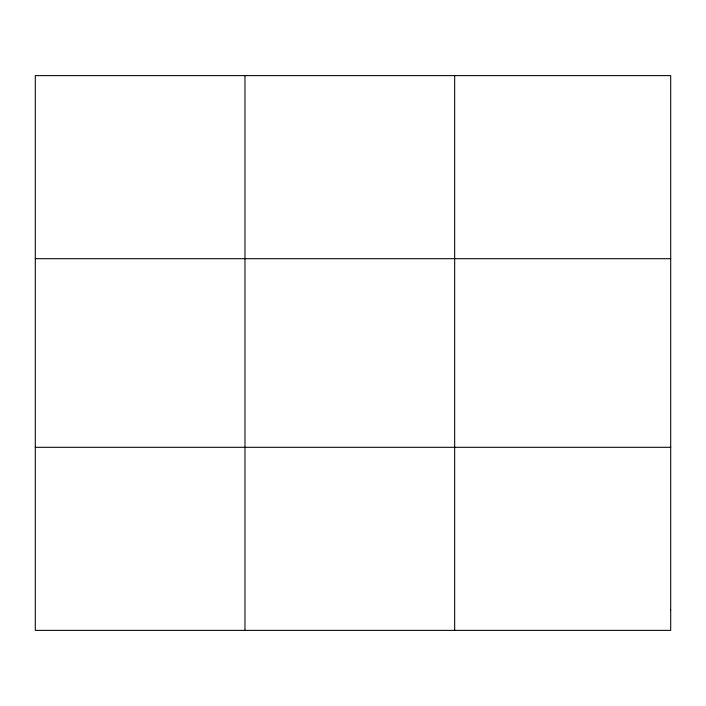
<?xml version="1.0" encoding="UTF-8"?>
<svg xmlns="http://www.w3.org/2000/svg" width="706" height="706" viewBox="0 0 706 706"><rect width="100%" height="100%" fill="white"/><g stroke="black" fill="none" stroke-linecap="round" stroke-linejoin="round"><path stroke-width="1.06" d="M244.982 630.379L244.982 75.621M454.664 630.379L454.664 75.621M35.3 258.696L670.7 258.696M35.3 447.304L670.7 447.304M670.7 610.037L670.7 630.379L35.3 630.379L35.3 75.621L670.7 75.621L670.7 610.037"/></g></svg>
